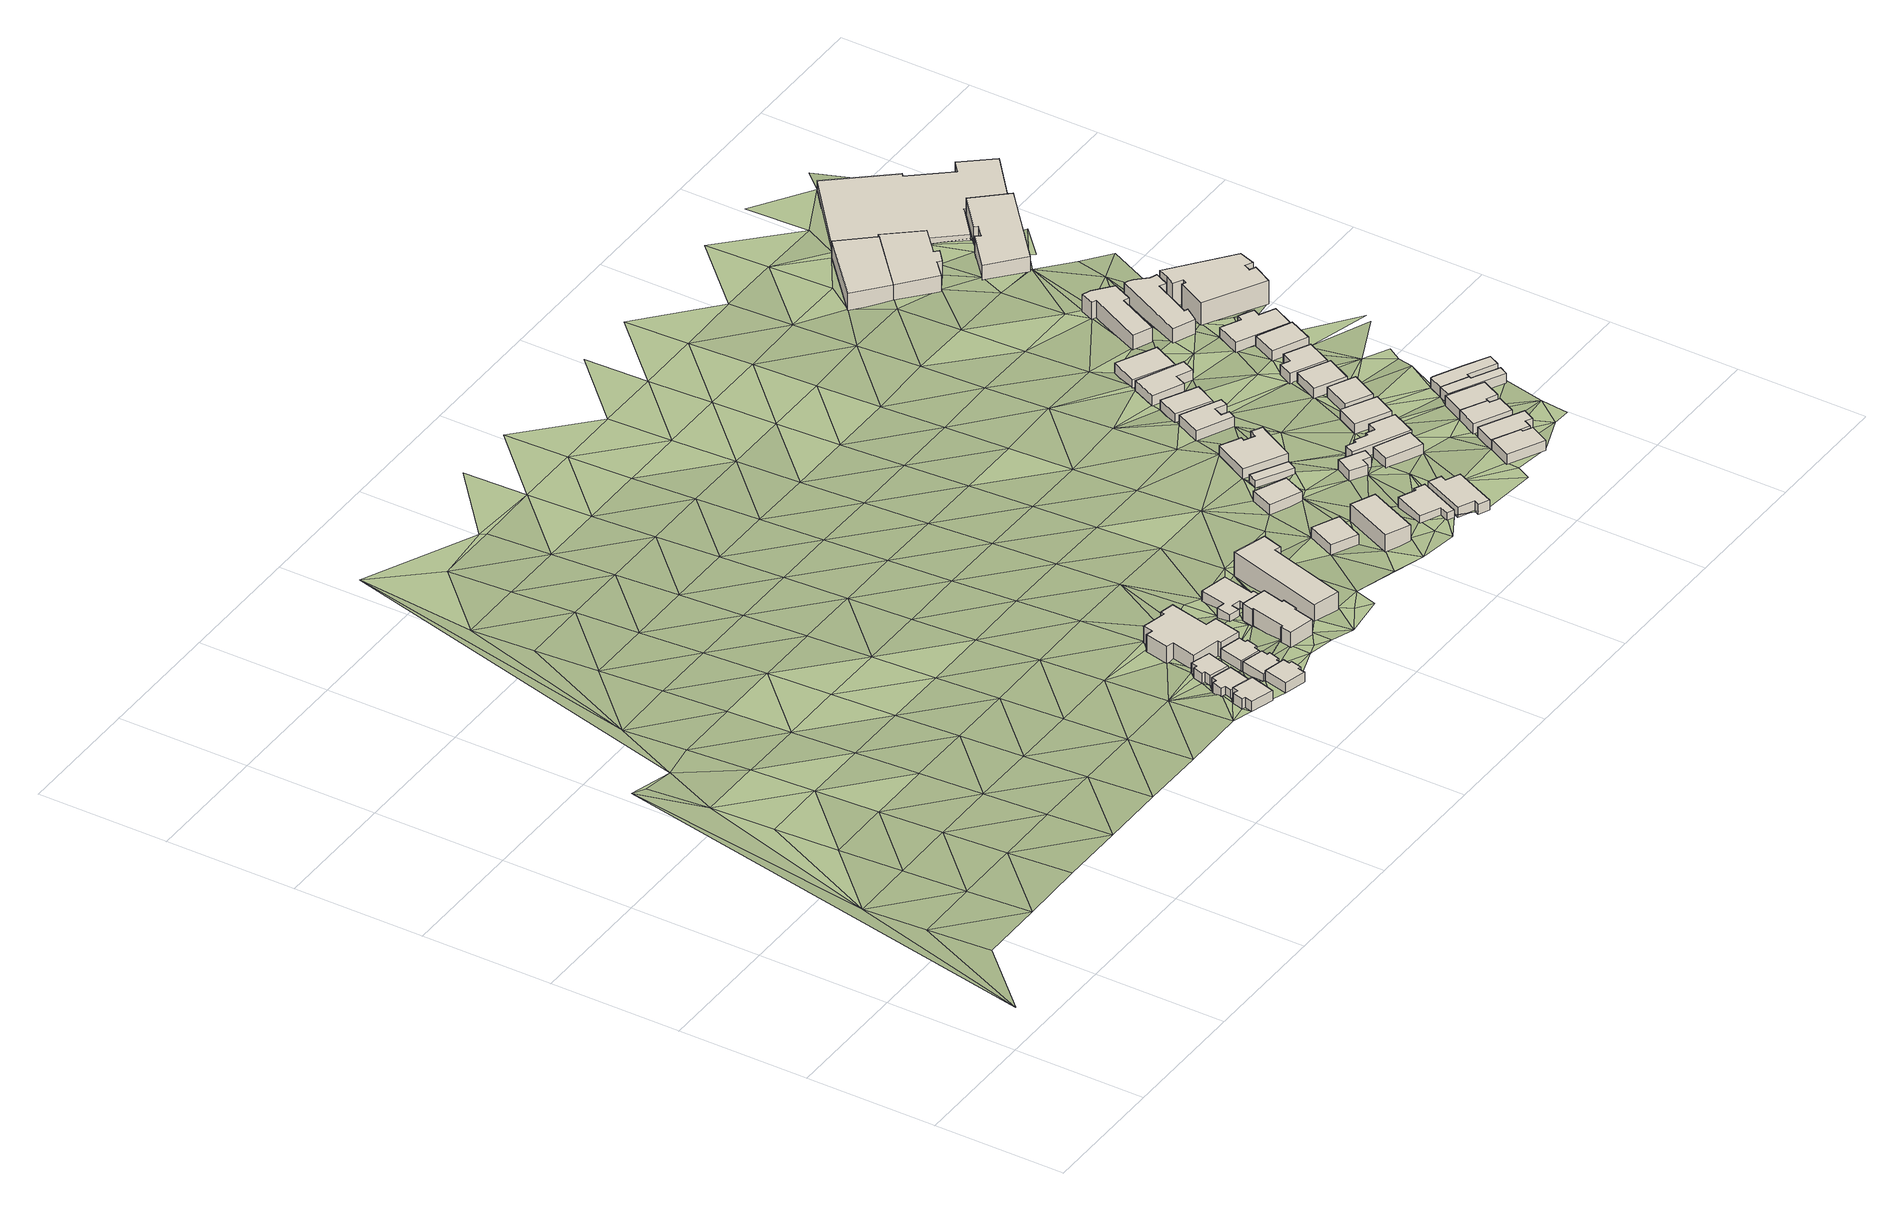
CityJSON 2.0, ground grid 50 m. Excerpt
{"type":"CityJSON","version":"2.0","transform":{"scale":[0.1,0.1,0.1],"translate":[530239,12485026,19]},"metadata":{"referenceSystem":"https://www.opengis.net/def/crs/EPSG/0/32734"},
"CityObjects":{
"building1":{"type":"Building","attributes":{"address":"5 Vine Road Woodstock Cape Town","building":"house","building:levels":1,"building_height":4.1,"plus_code":"4FRW3F83+JPR","ground_height":35.91,"roof_height":40.01},"geometry":[{"type":"Solid","lod":"1","boundaries":[[[[0,1,2,3]],[[1,4,5,2]],[[4,6,7,5]],[[6,8,9,7]],[[8,10,11,9]],[[10,12,13,11]],[[12,14,15,13]],[[14,0,3,15]],[[3,2,5,7,9,11,13,15]],[[14,12,10,8,6,4,1,0]]]]}]},
"building2":{"type":"Building","attributes":{"address":"3 Vine Road Woodstock Cape Town","building":"house","building:levels":1,"building_height":4.1,"plus_code":"4FRW3F83+MPF","ground_height":34.32,"roof_height":38.42},"geometry":[{"type":"Solid","lod":"1","boundaries":[[[[16,17,18,19]],[[17,20,21,18]],[[20,22,23,21]],[[22,24,25,23]],[[24,26,27,25]],[[26,28,29,27]],[[28,30,31,29]],[[30,16,19,31]],[[19,18,21,23,25,27,29,31]],[[30,28,26,24,22,20,17,16]]]]}]},
"building3":{"type":"Building","attributes":{"address":"1 Vine Road Woodstock Cape Town","building":"house","building:levels":1,"building_height":4.1,"plus_code":"4FRW3F83+PP8","ground_height":34.64,"roof_height":38.74},"geometry":[{"type":"Solid","lod":"1","boundaries":[[[[32,33,34,35]],[[33,36,37,34]],[[36,38,39,37]],[[38,40,41,39]],[[40,42,43,41]],[[42,44,45,43]],[[44,46,47,45]],[[46,32,35,47]],[[35,34,37,39,41,43,45,47]],[[46,44,42,40,38,36,33,32]]]]}]},
"building4":{"type":"Building","attributes":{"address":"6 The Avenue Woodstock Cape Town","building":"house","building:levels":1,"building_height":4.1,"plus_code":"4FRW3F83+JQ7","ground_height":36.35,"roof_height":40.45},"geometry":[{"type":"Solid","lod":"1","boundaries":[[[[48,49,50,51]],[[49,52,53,50]],[[52,54,55,53]],[[54,56,57,55]],[[56,58,59,57]],[[58,60,61,59]],[[60,62,63,61]],[[62,48,51,63]],[[51,50,53,55,57,59,61,63]],[[62,60,58,56,54,52,49,48]]]]}]},
"building5":{"type":"Building","attributes":{"address":"4 The Avenue Woodstock Cape Town","building":"house","building:levels":1,"building_height":4.1,"plus_code":"4FRW3F83+MQ4","ground_height":34.64,"roof_height":38.74},"geometry":[{"type":"Solid","lod":"1","boundaries":[[[[64,65,66,67]],[[65,68,69,66]],[[68,70,71,69]],[[70,72,73,71]],[[72,74,75,73]],[[74,76,77,75]],[[76,78,79,77]],[[78,64,67,79]],[[67,66,69,71,73,75,77,79]],[[78,76,74,72,70,68,65,64]]]]}]},
"building6":{"type":"Building","attributes":{"address":"2 The Avenue Woodstock Cape Town","building":"house","building:levels":1,"building_height":4.1,"plus_code":"4FRW3F83+MQQ","ground_height":34.34,"roof_height":38.44},"geometry":[{"type":"Solid","lod":"1","boundaries":[[[[80,81,82,83]],[[81,84,85,82]],[[84,86,87,85]],[[86,88,89,87]],[[88,90,91,89]],[[90,92,93,91]],[[92,94,95,93]],[[94,80,83,95]],[[83,82,85,87,89,91,93,95]],[[94,92,90,88,86,84,81,80]]]]}]},
"building7":{"type":"Building","attributes":{"address":"18 Listowell Road Woodstock Cape Town","building":"house","building:levels":2,"building_height":6.9,"plus_code":"4FRW3F83+QQ4","ground_height":32.85,"roof_height":39.75},"geometry":[{"type":"Solid","lod":"1","boundaries":[[[[96,97,98,99]],[[97,100,101,98]],[[100,102,103,101]],[[102,104,105,103]],[[104,106,107,105]],[[106,108,109,107]],[[108,110,111,109]],[[110,112,113,111]],[[112,114,115,113]],[[114,116,117,115]],[[116,118,119,117]],[[118,120,121,119]],[[120,122,123,121]],[[122,96,99,123]],[[99,98,101,103,105,107,109,111,113,115,117,119,121,123]],[[122,120,118,116,114,112,110,108,106,104,102,100,97,96]]]]}]},
"building8":{"type":"Building","attributes":{"address":"Len Court","building":"apartments","building:levels":2,"building:flats":"4","building_height":6.9,"plus_code":"4FRW3F83+MVP","ground_height":34.34,"roof_height":41.24},"geometry":[{"type":"Solid","lod":"1","boundaries":[[[[124,125,126,127]],[[125,128,129,126]],[[128,130,131,129]],[[130,132,133,131]],[[132,134,135,133]],[[134,136,137,135]],[[136,138,139,137]],[[138,140,141,139]],[[140,142,143,141]],[[142,144,145,143]],[[144,146,147,145]],[[146,124,127,147]],[[127,126,129,131,133,135,137,139,141,143,145,147]],[[146,144,142,140,138,136,134,132,130,128,125,124]]]]}]},
"building9":{"type":"Building","attributes":{"building":"house","building:levels":1,"building_height":4.1,"plus_code":"4FRW3F83+QWF","ground_height":32.1,"roof_height":36.2},"geometry":[{"type":"Solid","lod":"1","boundaries":[[[[148,149,150,151]],[[149,152,153,150]],[[152,154,155,153]],[[154,156,157,155]],[[156,158,159,157]],[[158,160,161,159]],[[160,162,163,161]],[[162,164,165,163]],[[164,166,167,165]],[[166,168,169,167]],[[168,170,171,169]],[[170,148,151,171]],[[151,150,153,155,157,159,161,163,165,167,169,171]],[[170,168,166,164,162,160,158,156,154,152,149,148]]]]}]},
"building10":{"type":"Building","attributes":{"address":"Elmwood","building":"apartments","building:levels":3,"building:flats":"12","building_height":9.7,"plus_code":"4FRW3F83+PX3","ground_height":32.1,"roof_height":41.8},"geometry":[{"type":"Solid","lod":"1","boundaries":[[[[172,173,174,175]],[[173,176,177,174]],[[176,178,179,177]],[[178,180,181,179]],[[180,182,183,181]],[[182,172,175,183]],[[175,174,177,179,181,183]],[[182,180,178,176,173,172]]]]}]},
"building11":{"type":"Building","attributes":{"address":"10 Listowell Road Salt River Cape Town","building":"house","building:levels":1,"building_height":4.1,"plus_code":"4FRW3F84+P46","ground_height":33.29,"roof_height":37.39},"geometry":[{"type":"Solid","lod":"1","boundaries":[[[[184,185,186,187]],[[185,188,189,186]],[[188,190,191,189]],[[190,184,187,191]],[[187,186,189,191]],[[190,188,185,184]]]]}]},
"building12":{"type":"Building","attributes":{"address":"6 Listowell Road Salt River Cape Town","building":"house","building:levels":2,"building_height":6.9,"plus_code":"4FRW3F84+M5C","ground_height":34.59,"roof_height":41.49},"geometry":[{"type":"Solid","lod":"1","boundaries":[[[[192,193,194,195]],[[193,196,197,194]],[[196,198,199,197]],[[198,192,195,199]],[[195,194,197,199]],[[198,196,193,192]]]]}]},
"building13":{"type":"Building","attributes":{"address":"11 Booth Road Salt River Cape Town","building":"house","building:levels":1,"building_height":4.1,"plus_code":"4FRW3F84+R5C","ground_height":31.83,"roof_height":35.93},"geometry":[{"type":"Solid","lod":"1","boundaries":[[[[200,201,202,203]],[[201,204,205,202]],[[204,206,207,205]],[[206,200,203,207]],[[203,202,205,207]],[[206,204,201,200]]]]}]},
"building14":{"type":"Building","attributes":{"address":"4 Listowell Road Salt River Cape Town","building":"house","building:levels":1,"building_height":4.1,"plus_code":"4FRW3F84+M64","ground_height":34.07,"roof_height":38.17},"geometry":[{"type":"Solid","lod":"1","boundaries":[[[[208,209,210,211]],[[209,212,213,210]],[[212,214,215,213]],[[214,216,217,215]],[[216,218,219,217]],[[218,220,221,219]],[[220,222,223,221]],[[222,208,211,223]],[[211,210,213,215,217,219,221,223]],[[222,220,218,216,214,212,209,208]]]]}]},
"building15":{"type":"Building","attributes":{"building":"cabin","building:levels":1,"building_height":2.8,"plus_code":"4FRW3F84+V62","ground_height":31.88,"roof_height":34.68},"geometry":[{"type":"Solid","lod":"1","boundaries":[[[[224,225,226,227]],[[225,228,229,226]],[[228,230,231,229]],[[230,224,227,231]],[[227,226,229,231]],[[230,228,225,224]]]]}]},
"building16":{"type":"Building","attributes":{"address":"2 Listowell Road Salt River Cape Town","building":"house","building:levels":1,"building_height":4.1,"plus_code":"4FRW3F84+J7P","ground_height":34.07,"roof_height":38.17},"geometry":[{"type":"Solid","lod":"1","boundaries":[[[[232,233,234,235]],[[233,236,237,234]],[[236,238,239,237]],[[238,240,241,239]],[[240,242,243,241]],[[242,244,245,243]],[[244,246,247,245]],[[246,232,235,247]],[[235,234,237,239,241,243,245,247]],[[246,244,242,240,238,236,233,232]]]]}]},
"building17":{"type":"Building","attributes":{"address":"9 Booth Road Salt River Cape Town","building":"house","building:levels":1,"building_height":4.1,"plus_code":"4FRW3F84+V6W","ground_height":31.63,"roof_height":35.73},"geometry":[{"type":"Solid","lod":"1","boundaries":[[[[248,249,250,251]],[[249,252,253,250]],[[252,254,255,253]],[[254,256,257,255]],[[256,258,259,257]],[[258,260,261,259]],[[260,262,263,261]],[[262,248,251,263]],[[251,250,253,255,257,259,261,263]],[[262,260,258,256,254,252,249,248]]]]}]},
"building18":{"type":"Building","attributes":{"address":"13 Listowell Road Salt River Cape Town","building":"house","building:levels":1,"building_height":4.1,"plus_code":"4FRW3F84+Q7G","ground_height":32.81,"roof_height":36.91},"geometry":[{"type":"Solid","lod":"1","boundaries":[[[[264,265,266,267]],[[265,268,269,266]],[[268,270,271,269]],[[270,272,273,271]],[[272,274,275,273]],[[274,264,267,275]],[[267,266,269,271,273,275]],[[274,272,270,268,265,264]]]]}]},
"building19":{"type":"Building","attributes":{"address":"14 Hares Avenue Salt River Cape Town","building":"house","building:levels":1,"building_height":4.1,"plus_code":"4FRW3F84+P8X","ground_height":32.81,"roof_height":36.91},"geometry":[{"type":"Solid","lod":"1","boundaries":[[[[276,277,278,279]],[[277,280,281,278]],[[280,282,283,281]],[[282,276,279,283]],[[279,278,281,283]],[[282,280,277,276]]]]}]},
"building20":{"type":"Building","attributes":{"address":"7 Booth Road Salt River Cape Town","building":"house","building:levels":1,"building_height":4.1,"plus_code":"4FRW3F84+X7G","ground_height":30.36,"roof_height":34.46},"geometry":[{"type":"Solid","lod":"1","boundaries":[[[[284,285,286,287]],[[285,288,289,286]],[[288,290,291,289]],[[290,292,293,291]],[[292,294,295,293]],[[294,296,297,295]],[[296,298,299,297]],[[298,284,287,299]],[[287,286,289,291,293,295,297,299]],[[298,296,294,292,290,288,285,284]]]]}]},
"building21":{"type":"Building","attributes":{"address":"12 Hares Avenue Salt River Cape Town","building":"house","building:levels":1,"building_height":4.1,"plus_code":"4FRW3F84+Q97","ground_height":32.4,"roof_height":36.5},"geometry":[{"type":"Solid","lod":"1","boundaries":[[[[300,301,302,303]],[[301,304,305,302]],[[304,306,307,305]],[[306,308,309,307]],[[308,310,311,309]],[[310,312,313,311]],[[312,314,315,313]],[[314,316,317,315]],[[316,318,319,317]],[[318,300,303,319]],[[303,302,305,307,309,311,313,315,317,319]],[[318,316,314,312,310,308,306,304,301,300]]]]}]},
"building22":{"type":"Building","attributes":{"address":"5 Booth Road Salt River Cape Town","building":"house","building:levels":1,"building_height":4.1,"plus_code":"4FRW3F94+279","ground_height":28.99,"roof_height":33.09},"geometry":[{"type":"Solid","lod":"1","boundaries":[[[[320,321,322,323]],[[321,324,325,322]],[[324,326,327,325]],[[326,320,323,327]],[[323,322,325,327]],[[326,324,321,320]]]]}]},
"building23":{"type":"Building","attributes":{"address":"19 Hares Avenue Salt River Cape Town","building":"house","building:levels":1,"building_height":4.1,"plus_code":"4FRW3F84+JCG","ground_height":33.94,"roof_height":38.04},"geometry":[{"type":"Solid","lod":"1","boundaries":[[[[328,329,330,331]],[[329,332,333,330]],[[332,334,335,333]],[[334,336,337,335]],[[336,338,339,337]],[[338,328,331,339]],[[331,330,333,335,337,339]],[[338,336,334,332,329,328]]]]}]},
"building24":{"type":"Building","attributes":{"address":"10 Salt River Cape Town","building":"house","building:levels":1,"building_height":4.1,"plus_code":"4FRW3F84+R99","ground_height":32.4,"roof_height":36.5},"geometry":[{"type":"Solid","lod":"1","boundaries":[[[[340,341,342,343]],[[341,344,345,342]],[[344,346,347,345]],[[346,340,343,347]],[[343,342,345,347]],[[346,344,341,340]]]]}]},
"building25":{"type":"Building","attributes":{"address":"17 Hares Avenue Salt River Cape Town","building":"house","building:levels":1,"building_height":4.1,"plus_code":"4FRW3F84+MC9","ground_height":33.42,"roof_height":37.52},"geometry":[{"type":"Solid","lod":"1","boundaries":[[[[348,349,350,351]],[[349,352,353,350]],[[352,354,355,353]],[[354,356,357,355]],[[356,358,359,357]],[[358,360,361,359]],[[360,362,363,361]],[[362,348,351,363]],[[351,350,353,355,357,359,361,363]],[[362,360,358,356,354,352,349,348]]]]}]},
"building26":{"type":"Building","attributes":{"address":"3 Booth Road Salt River Cape Town","building":"house","building:levels":1,"building_height":4.1,"plus_code":"4FRW3F94+38F","ground_height":28.77,"roof_height":32.87},"geometry":[{"type":"Solid","lod":"1","boundaries":[[[[364,365,366,367]],[[365,368,369,366]],[[368,370,371,369]],[[370,372,373,371]],[[372,374,375,373]],[[374,364,367,375]],[[367,366,369,371,373,375]],[[374,372,370,368,365,364]]]]}]},
"building27":{"type":"Building","attributes":{"address":"15 Hares Avenue Salt River Cape Town","building":"house","building:levels":1,"building_height":4.1,"plus_code":"4FRW3F84+MFV","ground_height":32.94,"roof_height":37.04},"geometry":[{"type":"Solid","lod":"1","boundaries":[[[[376,377,378,379]],[[377,380,381,378]],[[380,382,383,381]],[[382,384,385,383]],[[384,386,387,385]],[[386,376,379,387]],[[379,378,381,383,385,387]],[[386,384,382,380,377,376]]]]}]},
"building28":{"type":"Building","attributes":{"address":"8A Hares Avenue Salt River Cape Town","building":"house","building:levels":1,"building_height":4.1,"plus_code":"4FRW3F84+VC4","ground_height":31.24,"roof_height":35.34},"geometry":[{"type":"Solid","lod":"1","boundaries":[[[[388,389,390,391]],[[389,392,393,390]],[[392,394,395,393]],[[394,388,391,395]],[[391,390,393,395]],[[394,392,389,388]]]]}]},
"building29":{"type":"Building","attributes":{"address":"1 Booth Road Salt River Cape Town","building":"house","building:levels":1,"building_height":4.1,"plus_code":"4FRW3F94+492","ground_height":27.28,"roof_height":31.38},"geometry":[{"type":"Solid","lod":"1","boundaries":[[[[396,397,398,399]],[[397,400,401,398]],[[400,402,403,401]],[[402,396,399,403]],[[399,398,401,403]],[[402,400,397,396]]]]}]},
"building30":{"type":"Building","attributes":{"address":"13 Hares Avenue Salt River Cape Town","building":"house","building:levels":1,"building_height":4.1,"plus_code":"4FRW3F84+PF9","ground_height":32.94,"roof_height":37.04},"geometry":[{"type":"Solid","lod":"1","boundaries":[[[[376,386,387,379]],[[386,404,405,387]],[[404,406,407,405]],[[406,408,409,407]],[[408,410,411,409]],[[410,376,379,411]],[[379,387,405,407,409,411]],[[410,408,406,404,386,376]]]]}]},
"building31":{"type":"Building","attributes":{"address":"8 Hares Avenue Salt River Cape Town","building":"house","building:levels":1,"building_height":4.1,"plus_code":"4FRW3F84+WC5","ground_height":30.73,"roof_height":34.83},"geometry":[{"type":"Solid","lod":"1","boundaries":[[[[412,413,414,415]],[[413,416,417,414]],[[416,418,419,417]],[[418,412,415,419]],[[415,414,417,419]],[[418,416,413,412]]]]}]},
"building32":{"type":"Building","attributes":{"address":"6 Hares Avenue Salt River Cape Town","building":"house","building:levels":1,"building_height":4.1,"plus_code":"4FRW3F84+WFV","ground_height":29.6,"roof_height":33.7},"geometry":[{"type":"Solid","lod":"1","boundaries":[[[[420,421,422,423]],[[421,424,425,422]],[[424,426,427,425]],[[426,428,429,427]],[[428,430,431,429]],[[430,420,423,431]],[[423,422,425,427,429,431]],[[430,428,426,424,421,420]]]]}]},
"building33":{"type":"Building","attributes":{"address":"11 Hares Avenue Salt River Cape Town","building":"house","building:levels":1,"building_height":4.1,"plus_code":"4FRW3F84+PGQ","ground_height":31.83,"roof_height":35.93},"geometry":[{"type":"Solid","lod":"1","boundaries":[[[[432,433,434,435]],[[433,436,437,434]],[[436,438,439,437]],[[438,440,441,439]],[[440,442,443,441]],[[442,432,435,443]],[[435,434,437,439,441,443]],[[442,440,438,436,433,432]]]]}]},
"building34":{"type":"Building","attributes":{"address":"9 Hares Avenue Salt River Cape Town","building":"house","building:levels":1,"building_height":4.1,"plus_code":"4FRW3F84+QG5","ground_height":31.83,"roof_height":35.93},"geometry":[{"type":"Solid","lod":"1","boundaries":[[[[433,432,435,434]],[[432,444,445,435]],[[444,446,447,445]],[[446,448,449,447]],[[448,450,451,449]],[[450,452,453,451]],[[452,454,455,453]],[[454,433,434,455]],[[434,435,445,447,449,451,453,455]],[[454,452,450,448,446,444,432,433]]]]}]},
"building35":{"type":"Building","attributes":{"address":"4 Hares Avenue Salt River Cape Town","building":"house","building:levels":1,"building_height":4.1,"plus_code":"4FRW3F84+XFQ","ground_height":29.6,"roof_height":33.7},"geometry":[{"type":"Solid","lod":"1","boundaries":[[[[456,457,458,459]],[[457,460,461,458]],[[460,462,463,461]],[[462,456,459,463]],[[459,458,461,463]],[[462,460,457,456]]]]}]},
"building36":{"type":"Building","attributes":{"address":"Zhauns House 318 Victoria Road Salt River Cape Town","building":"yes","building:levels":2,"building_height":6.9,"plus_code":"4FRW3F94+5C8","ground_height":25.45,"roof_height":32.35},"geometry":[{"type":"Solid","lod":"1","boundaries":[[[[464,465,466,467]],[[465,468,469,466]],[[468,470,471,469]],[[470,472,473,471]],[[472,474,475,473]],[[474,476,477,475]],[[476,478,479,477]],[[478,480,481,479]],[[480,464,467,481]],[[467,466,469,471,473,475,477,479,481]],[[480,478,476,474,472,470,468,465,464]]]]}]},
"building37":{"type":"Building","attributes":{"address":"2 Hares Avenue Salt River Cape Town","building":"house","building:levels":1,"building_height":4.1,"plus_code":"4FRW3F94+2GC","ground_height":28.28,"roof_height":32.38},"geometry":[{"type":"Solid","lod":"1","boundaries":[[[[482,483,484,485]],[[483,486,487,484]],[[486,488,489,487]],[[488,490,491,489]],[[490,492,493,491]],[[492,494,495,493]],[[494,496,497,495]],[[496,482,485,497]],[[485,484,487,489,491,493,495,497]],[[496,494,492,490,488,486,483,482]]]]}]},
"building38":{"type":"Building","attributes":{"address":"245 Victoria Road Salt River Cape Town","building":"industrial","building:levels":2,"building_height":6.9,"plus_code":"4FRW3F94+F9V","ground_height":22.29,"roof_height":29.19},"geometry":[{"type":"Solid","lod":"1","boundaries":[[[[498,499,500,501]],[[499,502,503,500]],[[502,504,505,503]],[[504,498,501,505]],[[501,500,503,505]],[[504,502,499,498]]]]}]},
"building39":{"type":"Building","attributes":{"address":"320 Victoria Road Salt River Cape Town","building":"yes","building:levels":2,"building_height":6.9,"plus_code":"4FRW3F94+4FM","ground_height":26.88,"roof_height":33.78},"geometry":[{"type":"Solid","lod":"1","boundaries":[[[[506,507,508,509]],[[507,510,511,508]],[[510,512,513,511]],[[512,514,515,513]],[[514,516,517,515]],[[516,518,519,517]],[[518,520,521,519]],[[520,522,523,521]],[[522,524,525,523]],[[524,526,527,525]],[[526,528,529,527]],[[528,506,509,529]],[[509,508,511,513,515,517,519,521,523,525,527,529]],[[528,526,524,522,520,518,516,514,512,510,507,506]]]]}]},
"building40":{"type":"Building","attributes":{"address":"Salt River Cape Town","building":"industrial","building:levels":2,"building_height":6.9,"plus_code":"4FRW3F94+FC3","ground_height":22.29,"roof_height":29.19},"geometry":[{"type":"Solid","lod":"1","boundaries":[[[[498,530,531,501]],[[530,532,533,531]],[[532,534,535,533]],[[534,536,537,535]],[[536,538,539,537]],[[538,540,541,539]],[[540,542,543,541]],[[542,499,500,543]],[[499,498,501,500]],[[501,531,533,535,537,539,541,543,500]],[[499,542,540,538,536,534,532,530,498]]]]}]},
"building41":{"type":"Building","attributes":{"address":"326 Victoria Road Salt River Cape Town","building":"apartments","building:levels":3,"building_height":9.7,"plus_code":"4FRW3F94+4H6","ground_height":26.88,"roof_height":36.58},"geometry":[{"type":"Solid","lod":"1","boundaries":[[[[507,506,544,545]],[[506,546,547,544]],[[546,548,549,547]],[[548,550,551,549]],[[550,552,553,551]],[[552,554,555,553]],[[554,556,557,555]],[[556,558,559,557]],[[558,560,561,559]],[[560,562,563,561]],[[562,564,565,563]],[[564,566,567,565]],[[566,507,545,567]],[[545,544,547,549,551,553,555,557,559,561,563,565,567]],[[566,564,562,560,558,556,554,552,550,548,546,506,507]]]]}]},
"building42":{"type":"Building","attributes":{"address":"255 Victoria Road Salt River Cape Town","building":"retail","building:levels":2,"building_height":6.9,"plus_code":"4FRW3F94+9GW","ground_height":22.72,"roof_height":29.62},"geometry":[{"type":"Solid","lod":"1","boundaries":[[[[568,569,570,571]],[[569,572,573,570]],[[572,574,575,573]],[[574,576,577,575]],[[576,578,579,577]],[[578,580,581,579]],[[580,582,583,581]],[[582,584,585,583]],[[584,568,571,585]],[[571,570,573,575,577,579,581,583,585]],[[584,582,580,578,576,574,572,569,568]]]]}]},
"building43":{"type":"Building","attributes":{"address":"Salt River Cape Town","building":"industrial","building:levels":1,"building_height":4.1,"plus_code":"4FRW3F94+GGV","ground_height":20.5,"roof_height":24.6},"geometry":[{"type":"Solid","lod":"1","boundaries":[[[[586,587,588,589]],[[587,590,591,588]],[[590,592,593,591]],[[592,594,595,593]],[[594,596,597,595]],[[596,598,599,597]],[[598,600,601,599]],[[600,602,603,601]],[[602,604,605,603]],[[604,606,607,605]],[[606,608,609,607]],[[608,586,589,609]],[[589,588,591,593,595,597,599,601,603,605,607,609]],[[608,606,604,602,600,598,596,594,592,590,587,586]]]]}]},
"terrain1":{"type":"TINRelief","geometry":[{"type":"CompositeSurface","lod":"1","boundaries":[[[610,611,612]],[[613,611,610]],[[614,610,612]],[[615,611,613]],[[616,613,610]],[[616,610,614]],[[616,617,613]],[[618,613,617]],[[619,616,614]],[[613,618,620]],[[619,614,621]],[[613,620,622]],[[623,617,616]],[[615,613,622]],[[616,619,623]],[[624,618,617]],[[624,617,623]],[[621,625,619]],[[620,618,626]],[[626,622,620]],[[622,627,615]],[[626,618,624]],[[619,628,623]],[[627,622,629]],[[628,619,625]],[[615,627,629]],[[623,630,624]],[[622,626,631]],[[631,629,622]],[[623,628,630]],[[624,632,626]],[[632,624,630]],[[629,631,633]],[[628,625,634]],[[626,635,631]],[[636,629,633]],[[634,630,628]],[[637,634,625]],[[626,632,635]],[[631,638,633]],[[638,631,635]],[[632,630,639]],[[630,634,640]],[[636,633,641]],[[635,632,639]],[[641,633,638]],[[639,630,640]],[[637,642,634]],[[638,635,643]],[[644,636,641]],[[636,645,629]],[[640,634,642]],[[646,642,637]],[[639,643,635]],[[644,647,636]],[[641,638,648]],[[649,636,647]],[[643,650,638]],[[639,640,651]],[[642,652,640]],[[648,644,641]],[[636,649,653]],[[638,650,648]],[[643,639,651]],[[651,640,652]],[[654,647,644]],[[642,646,655]],[[650,643,656]],[[636,653,645]],[[644,648,654]],[[655,646,657]],[[656,643,651]],[[658,652,642]],[[647,659,649]],[[650,660,648]],[[647,654,661]],[[660,650,656]],[[642,655,658]],[[653,649,659]],[[651,652,662]],[[659,647,661]],[[6,657,10]],[[648,663,654]],[[657,6,4]],[[657,664,655]],[[10,8,6]],[[4,664,657]],[[656,651,662]],[[663,648,660]],[[662,652,658]],[[0,4,1]],[[665,4,0]],[[664,4,665]],[[664,22,655]],[[654,666,661]],[[659,667,653]],[[668,664,665]],[[655,22,40]],[[660,656,669]],[[0,670,665]],[[654,663,666]],[[655,40,38]],[[658,655,671]],[[645,653,672]],[[22,673,674]],[[44,22,674]],[[675,670,0]],[[655,38,33]],[[22,44,40]],[[672,653,667]],[[662,669,656]],[[52,49,676]],[[40,44,42]],[[49,675,676]],[[671,655,33]],[[46,44,674]],[[670,675,677]],[[661,678,659]],[[677,675,49]],[[33,38,36]],[[661,666,679]],[[674,680,46]],[[670,677,64]],[[663,660,681]],[[658,682,662]],[[64,680,670]],[[669,683,660]],[[684,658,671]],[[49,48,677]],[[33,685,671]],[[686,46,680]],[[667,659,678]],[[33,32,685]],[[678,661,679]],[[686,680,64]],[[684,682,658]],[[677,48,687]],[[671,685,688]],[[666,663,681]],[[32,689,685]],[[690,46,686]],[[660,683,681]],[[32,46,690]],[[62,60,48]],[[687,48,60]],[[685,689,691]],[[692,669,662]],[[693,686,64]],[[689,32,690]],[[60,694,687]],[[687,694,695]],[[691,689,690]],[[696,672,667]],[[64,697,693]],[[60,58,698]],[[699,645,672]],[[692,662,682]],[[691,690,700]],[[60,698,694]],[[682,684,701]],[[702,697,703]],[[704,679,666]],[[678,696,667]],[[702,705,697]],[[94,700,690]],[[705,693,697]],[[705,706,693]],[[694,707,702]],[[708,683,669]],[[704,666,681]],[[709,700,94]],[[707,694,698]],[[710,705,702]],[[711,90,94]],[[692,708,669]],[[709,94,90]],[[705,710,90]],[[707,710,702]],[[682,712,692]],[[713,712,682]],[[696,714,672]],[[707,698,715]],[[678,679,716]],[[681,683,717]],[[709,90,125]],[[699,672,714]],[[718,679,704]],[[698,719,715]],[[710,125,90]],[[122,720,721]],[[721,709,722]],[[707,715,723]],[[708,717,683]],[[710,724,125]],[[678,716,696]],[[722,709,125]],[[719,723,715]],[[716,679,718]],[[724,128,125]],[[725,721,722]],[[122,721,726]],[[727,704,681]],[[692,712,728]],[[721,725,726]],[[719,729,723]],[[125,124,722]],[[708,692,728]],[[725,722,124]],[[712,122,728]],[[717,727,681]],[[730,731,723]],[[725,124,732]],[[122,726,733]],[[723,734,730]],[[723,729,734]],[[732,124,735]],[[714,696,736]],[[718,704,737]],[[730,734,142]],[[696,716,738]],[[733,728,122]],[[735,124,146]],[[739,732,740]],[[736,699,714]],[[740,732,735]],[[726,741,742]],[[742,733,726]],[[743,717,708]],[[146,144,142]],[[727,737,704]],[[729,744,734]],[[734,745,142]],[[142,745,146]],[[696,738,736]],[[708,728,743]],[[146,745,735]],[[733,742,728]],[[744,729,746]],[[729,747,746]],[[718,748,716]],[[717,749,727]],[[737,750,718]],[[745,734,172]],[[148,751,752]],[[699,736,753]],[[743,749,717]],[[754,744,746]],[[745,172,752]],[[748,738,716]],[[748,718,750]],[[754,746,747]],[[148,755,742]],[[728,742,756]],[[148,752,172]],[[737,727,757]],[[756,743,728]],[[749,757,727]],[[758,744,754]],[[755,148,172]],[[755,756,742]],[[758,759,744]],[[760,736,738]],[[761,750,737]],[[738,748,762]],[[763,749,743]],[[757,761,737]],[[755,172,182]],[[738,762,760]],[[763,743,756]],[[754,188,758]],[[188,754,764]],[[748,750,765]],[[766,757,749]],[[767,764,754]],[[761,768,750]],[[182,769,755]],[[736,760,770]],[[766,749,763]],[[758,185,182]],[[762,748,765]],[[755,771,756]],[[765,750,768]],[[188,185,758]],[[764,772,188]],[[757,773,761]],[[764,767,772]],[[756,771,763]],[[757,766,773]],[[755,769,771]],[[182,185,769]],[[190,188,772]],[[762,774,760]],[[775,768,761]],[[767,776,772]],[[762,765,774]],[[777,766,763]],[[761,773,775]],[[190,772,193]],[[201,769,185]],[[767,778,776]],[[760,779,770]],[[777,763,771]],[[767,780,778]],[[781,190,193]],[[771,769,201]],[[779,760,774]],[[765,768,782]],[[773,766,783]],[[781,784,185]],[[768,775,785]],[[786,776,778]],[[201,185,784]],[[201,200,771]],[[783,766,777]],[[786,192,776]],[[787,778,780]],[[781,193,784]],[[778,787,786]],[[768,785,782]],[[193,192,788]],[[774,765,789]],[[780,790,787]],[[791,775,773]],[[784,193,788]],[[200,792,771]],[[793,786,787]],[[192,786,794]],[[773,783,791]],[[788,192,794]],[[795,777,771]],[[765,782,789]],[[225,200,796]],[[792,200,225]],[[797,798,790]],[[779,774,799]],[[785,775,800]],[[801,796,784]],[[802,784,788]],[[795,771,792]],[[790,798,208]],[[798,797,803]],[[804,783,777]],[[792,225,224]],[[800,775,791]],[[802,801,784]],[[212,209,794]],[[794,265,788]],[[796,805,225]],[[796,801,805]],[[774,789,799]],[[232,208,798]],[[209,265,794]],[[792,224,806]],[[265,802,788]],[[777,795,804]],[[782,785,807]],[[274,805,801]],[[274,801,802]],[[800,808,785]],[[809,209,208]],[[810,792,806]],[[791,783,811]],[[809,208,232]],[[779,799,812]],[[783,804,813]],[[809,265,209]],[[806,805,810]],[[232,246,809]],[[805,274,810]],[[246,814,815]],[[807,785,808]],[[815,816,817]],[[789,782,818]],[[811,800,791]],[[811,783,813]],[[795,819,804]],[[265,270,268]],[[265,809,820]],[[270,265,820]],[[274,821,810]],[[795,822,819]],[[272,823,274]],[[823,821,274]],[[246,815,824]],[[822,825,258]],[[824,809,246]],[[782,807,818]],[[826,810,821]],[[277,270,820]],[[804,819,827]],[[813,804,827]],[[822,258,256]],[[277,272,270]],[[820,809,824]],[[823,272,277]],[[799,789,828]],[[829,808,800]],[[817,830,815]],[[810,826,831]],[[819,822,285]],[[821,832,826]],[[810,831,254]],[[285,822,256]],[[830,833,815]],[[800,811,829]],[[832,834,826]],[[835,813,827]],[[277,836,823]],[[256,254,285]],[[789,818,828]],[[837,824,815]],[[837,815,833]],[[834,838,826]],[[320,813,835]],[[839,840,834]],[[254,831,285]],[[838,831,826]],[[838,834,840]],[[813,841,811]],[[808,842,807]],[[320,843,813]],[[844,836,277]],[[845,835,827]],[[808,829,846]],[[288,292,290]],[[285,831,294]],[[833,830,847]],[[840,848,306]],[[824,836,844]],[[294,288,285]],[[841,813,843]],[[840,306,838]],[[799,828,849]],[[288,294,292]],[[827,296,845]],[[824,837,850]],[[836,824,850]],[[344,831,838]],[[807,842,818]],[[842,808,846]],[[811,851,829]],[[306,340,838]],[[841,852,811]],[[320,853,843]],[[850,837,362]],[[294,831,854]],[[845,296,855]],[[854,831,344]],[[340,306,304]],[[811,852,851]],[[850,362,856]],[[857,836,850]],[[855,853,320]],[[858,828,818]],[[836,857,304]],[[859,334,860]],[[857,850,856]],[[296,294,861]],[[862,846,829]],[[863,860,864]],[[842,858,818]],[[864,860,334]],[[394,344,341]],[[344,394,854]],[[380,856,362]],[[847,865,334]],[[851,862,829]],[[340,304,410]],[[296,866,855]],[[864,334,867]],[[372,853,855]],[[852,841,868]],[[854,861,294]],[[869,864,867]],[[870,849,828]],[[871,853,372]],[[852,396,851]],[[304,857,410]],[[394,341,872]],[[854,394,392]],[[380,362,873]],[[867,334,865]],[[828,858,870]],[[340,433,341]],[[868,841,374]],[[861,866,296]],[[392,874,854]],[[866,372,855]],[[873,867,865]],[[842,846,875]],[[340,410,433]],[[862,876,846]],[[874,877,854]],[[877,874,392]],[[854,878,861]],[[341,454,872]],[[879,851,396]],[[880,858,842]],[[386,384,382]],[[392,389,877]],[[873,881,380]],[[881,873,865]],[[882,433,410]],[[404,386,406]],[[883,374,372]],[[875,846,876]],[[406,386,382]],[[454,341,433]],[[881,382,380]],[[374,883,868]],[[866,861,884]],[[408,882,410]],[[885,881,865]],[[396,886,879]],[[887,372,866]],[[382,881,406]],[[878,888,861]],[[868,883,886]],[[842,875,880]],[[862,851,889]],[[389,872,890]],[[866,884,891]],[[883,372,887]],[[454,890,872]],[[412,888,878]],[[892,884,893]],[[877,389,894]],[[851,879,889]],[[895,882,408]],[[892,891,884]],[[866,891,887]],[[406,881,895]],[[408,406,895]],[[896,858,880]],[[897,870,858]],[[862,898,876]],[[899,886,883]],[[886,900,879]],[[877,894,412]],[[452,890,454]],[[900,886,899]],[[888,412,894]],[[890,901,389]],[[902,903,904]],[[457,887,891]],[[901,894,389]],[[462,891,892]],[[880,875,905]],[[887,496,883]],[[883,906,899]],[[898,862,889]],[[897,858,896]],[[888,894,420]],[[875,876,907]],[[462,892,420]],[[883,496,906]],[[908,889,879]],[[899,909,900]],[[894,462,420]],[[876,898,910]],[[887,457,911]],[[907,905,875]],[[907,876,910]],[[901,912,894]],[[870,897,913]],[[496,914,906]],[[502,896,880]],[[915,900,909]],[[889,916,898]],[[917,906,914]],[[456,911,457]],[[492,914,496]],[[496,494,492]],[[909,899,518]],[[894,918,462]],[[919,917,552]],[[502,897,896]],[[914,552,917]],[[920,914,492]],[[921,456,462]],[[492,490,920]],[[546,919,552]],[[546,528,919]],[[907,910,922]],[[898,916,923]],[[909,518,478]],[[898,923,910]],[[488,486,490]],[[907,924,925]],[[922,924,907]],[[923,916,926]],[[920,927,914]],[[516,478,518]],[[897,502,928]],[[548,546,552]],[[506,528,546]],[[548,552,550]],[[929,926,478]],[[490,927,920]],[[922,910,930]],[[913,897,931]],[[924,922,932]],[[516,929,478]],[[510,514,512]],[[929,516,514]],[[931,897,928]],[[923,930,910]],[[923,926,929]],[[933,928,502]],[[514,510,929]],[[499,933,502]],[[933,542,928]],[[922,934,932]],[[542,933,499]],[[935,932,936]],[[928,542,937]],[[932,934,936]],[[938,930,923]],[[923,929,939]],[[940,929,510]],[[937,542,936]],[[936,934,941]],[[942,934,943]],[[939,929,940]],[[942,941,934]],[[944,930,938]],[[945,931,928]],[[937,936,941]],[[938,946,947]],[[931,945,948]],[[941,949,937]],[[944,938,947]],[[937,949,950]],[[608,951,945]]]}]}
},
"vertices":[
[1871,324,169],[1865,301,169],[1865,301,210],[1871,324,210],[1846,307,169],[1846,307,210],[1834,263,169],[1834,263,210],[1847,259,169],[1847,259,210],[1839,229,169],[1839,229,210],[1928,204,169],[1928,204,210],[1955,300,169],[1955,300,210],
[1983,402,153],[1901,424,153],[1901,424,194],[1983,402,194],[1895,403,153],[1895,403,194],[1879,407,153],[1879,407,194],[1867,365,153],[1867,365,194],[1883,361,153],[1883,361,194],[1875,333,153],[1875,333,194],[1957,310,153],[1957,310,194],
[2008,502,156],[1932,523,156],[1932,523,197],[2008,502,197],[1925,498,156],[1925,498,197],[1912,502,156],[1912,502,197],[1901,461,156],[1901,461,197],[1911,458,156],[1911,458,197],[1904,432,156],[1904,432,197],[1982,410,156],[1982,410,197],
[2088,261,174],[2003,280,174],[2003,280,215],[2088,261,215],[1980,185,174],[1980,185,215],[2065,165,174],[2065,165,215],[2072,194,174],[2072,194,215],[2084,191,174],[2084,191,215],[2094,233,174],[2094,233,215],[2082,236,174],[2082,236,215],
[2028,382,156],[2005,289,156],[2005,289,197],[2028,382,197],[2091,269,156],[2091,269,197],[2095,293,156],[2095,293,197],[2105,290,156],[2105,290,197],[2118,334,156],[2118,334,197],[2107,336,156],[2107,336,197],[2112,362,156],[2112,362,197],
[2054,485,153],[2031,391,153],[2031,391,194],[2054,485,194],[2113,371,153],[2113,371,194],[2119,394,153],[2119,394,194],[2131,392,153],[2131,392,194],[2141,435,153],[2141,435,194],[2131,438,153],[2131,438,194],[2138,465,153],[2138,465,194],
[2106,752,138],[2103,737,138],[2103,737,208],[2106,752,208],[2010,758,138],[2010,758,208],[2001,719,138],[2001,719,208],[1974,725,138],[1974,725,208],[1953,632,138],[1953,632,208],[1981,625,138],[1981,625,208],[1959,530,138],[1959,530,208],[2068,505,138],[2068,505,208],[2066,493,138],[2066,493,208],[2149,475,138],[2149,475,208],[2172,578,138],[2172,578,208],[2128,588,138],[2128,588,208],[2162,740,138],[2162,740,208],
[2275,537,153],[2263,494,153],[2263,494,222],[2275,537,222],[2268,493,153],[2268,493,222],[2238,359,153],[2238,359,222],[2229,360,153],[2229,360,222],[2221,316,153],[2221,316,222],[2320,294,153],[2320,294,222],[2340,375,153],[2340,375,222],[2347,374,153],[2347,374,222],[2362,432,153],[2362,432,222],[2353,433,153],[2353,433,222],[2374,516,153],[2374,516,222],
[2428,703,131],[2321,726,131],[2321,726,172],[2428,703,172],[2298,626,131],[2298,626,172],[2267,633,131],[2267,633,172],[2255,576,131],[2255,576,172],[2297,566,131],[2297,566,172],[2304,597,131],[2304,597,172],[2339,589,131],[2339,589,172],[2332,557,131],[2332,557,172],[2402,541,131],[2402,541,172],[2411,581,131],[2411,581,172],[2401,583,131],[2401,583,172],
[2496,709,131],[2386,329,131],[2386,329,228],[2496,709,228],[2490,299,131],[2490,299,228],[2578,602,131],[2578,602,228],[2602,594,131],[2602,594,228],[2625,672,131],[2625,672,228],
[2901,553,143],[2800,600,143],[2800,600,184],[2901,553,184],[2750,492,143],[2750,492,184],[2850,446,143],[2850,446,184],
[3023,489,156],[2931,530,156],[2931,530,225],[3023,489,225],[2846,339,156],[2846,339,225],[2938,298,156],[2938,298,225],
[2888,880,128],[2850,793,128],[2850,793,169],[2888,880,169],[2971,741,128],[2971,741,169],[3009,827,128],[3009,827,169],
[3196,404,151],[3155,422,151],[3155,422,192],[3196,404,192],[3151,411,151],[3151,411,192],[3087,440,151],[3087,440,192],[3035,323,151],[3035,323,192],[3111,289,151],[3111,289,192],[3096,257,151],[3096,257,192],[3124,244,151],[3124,244,192],
[2973,950,129],[2953,913,129],[2953,913,157],[2973,950,157],[3084,841,129],[3084,841,157],[3105,878,129],[3105,878,157],
[3214,403,151],[3141,242,151],[3141,242,192],[3214,403,192],[3203,214,151],[3203,214,192],[3193,193,151],[3193,193,192],[3234,175,151],[3234,175,192],[3306,335,151],[3306,335,192],[3252,359,151],[3252,359,192],[3262,381,151],[3262,381,192],
[3048,1113,126],[2976,976,126],[2976,976,167],[3048,1113,167],[3131,896,126],[3131,896,167],[3210,1046,126],[3210,1046,167],[3170,1067,126],[3170,1067,167],[3156,1040,126],[3156,1040,167],[3116,1060,126],[3116,1060,167],[3123,1074,126],[3123,1074,167],
[3139,664,138],[3202,630,138],[3202,630,179],[3139,664,179],[3217,659,138],[3217,659,179],[3246,644,138],[3246,644,179],[3266,681,138],[3266,681,179],[3174,729,138],[3174,729,179],
[3431,608,138],[3296,669,138],[3296,669,179],[3431,608,179],[3263,598,138],[3263,598,179],[3398,537,138],[3398,537,179],
[3089,1230,114],[3224,1165,114],[3224,1165,155],[3089,1230,155],[3239,1194,114],[3239,1194,155],[3210,1208,114],[3210,1208,155],[3227,1243,114],[3227,1243,155],[3268,1223,114],[3268,1223,155],[3283,1253,114],[3283,1253,155],[3135,1325,114],[3135,1325,155],
[3240,715,134],[3448,614,134],[3448,614,175],[3240,715,175],[3494,707,134],[3494,707,175],[3402,752,134],[3402,752,175],[3386,718,134],[3386,718,175],[3354,734,134],[3354,734,175],[3349,723,134],[3349,723,175],[3299,747,134],[3299,747,175],[3293,735,134],[3293,735,175],[3258,752,134],[3258,752,175],
[3190,1432,100],[3147,1350,100],[3147,1350,141],[3190,1432,141],[3278,1283,100],[3278,1283,141],[3320,1365,100],[3320,1365,141],
[3526,350,149],[3483,265,149],[3483,265,190],[3526,350,190],[3618,196,149],[3618,196,190],[3657,272,149],[3657,272,190],[3622,290,149],[3622,290,190],[3627,299,149],[3627,299,190],
[3504,726,134],[3548,810,134],[3548,810,175],[3504,726,175],[3422,876,134],[3422,876,175],[3378,791,134],[3378,791,175],
[3526,350,144],[3627,299,144],[3627,299,185],[3526,350,185],[3629,304,144],[3629,304,185],[3665,286,144],[3665,286,185],[3679,315,144],[3679,315,185],[3704,302,144],[3704,302,185],[3728,348,144],[3728,348,185],[3567,430,144],[3567,430,185],
[3240,1561,98],[3197,1468,98],[3197,1468,139],[3240,1561,139],[3312,1415,98],[3312,1415,139],[3332,1459,98],[3332,1459,139],[3392,1432,98],[3392,1432,139],[3415,1482,98],[3415,1482,139],
[3622,535,139],[3580,456,139],[3580,456,180],[3622,535,180],[3714,388,139],[3714,388,180],[3749,457,139],[3749,457,180],[3713,475,139],[3713,475,180],[3717,486,139],[3717,486,180],
[3567,838,122],[3618,939,122],[3618,939,163],[3567,838,163],[3519,988,122],[3519,988,163],[3468,888,122],[3468,888,163],
[3305,1683,83],[3255,1582,83],[3255,1582,124],[3305,1683,124],[3405,1509,83],[3405,1509,124],[3454,1611,83],[3454,1611,124],
[3722,495,139],[3722,495,180],[3762,475,139],[3762,475,180],[3800,549,139],[3800,549,180],[3665,618,139],[3665,618,180],
[3657,1060,117],[3542,1118,117],[3542,1118,158],[3657,1060,158],[3494,1024,117],[3494,1024,158],[3608,966,117],[3608,966,158],
[3712,1172,106],[3617,1220,106],[3617,1220,147],[3712,1172,147],[3596,1181,106],[3596,1181,147],[3561,1198,106],[3561,1198,147],[3534,1144,106],[3534,1144,147],[3665,1078,106],[3665,1078,147],
[3811,616,128],[3710,667,128],[3710,667,169],[3811,616,169],[3689,624,128],[3689,624,169],[3891,521,128],[3891,521,169],[3909,555,128],[3909,555,169],[3807,608,128],[3807,608,169],
[3817,628,128],[3817,628,169],[3923,575,128],[3923,575,169],[3944,617,128],[3944,617,169],[3853,665,128],[3853,665,169],[3747,718,128],[3747,718,169],[3737,720,128],[3737,720,169],
[3784,1290,106],[3653,1351,106],[3653,1351,147],[3784,1290,147],[3611,1259,106],[3611,1259,147],[3741,1199,106],[3741,1199,147],
[3562,1971,64],[3540,1919,64],[3540,1919,134],[3562,1971,134],[3557,1912,64],[3557,1912,134],[3455,1707,64],[3455,1707,134],[3528,1676,64],[3528,1676,134],[3605,1835,64],[3605,1835,134],[3627,1828,64],[3627,1828,134],[3662,1903,64],[3662,1903,134],[3595,1958,64],[3595,1958,134],
[3603,1398,93],[3793,1303,93],[3793,1303,134],[3603,1398,134],[3835,1386,93],[3835,1386,134],[3776,1415,93],[3776,1415,134],[3790,1442,93],[3790,1442,134],[3732,1471,93],[3732,1471,134],[3721,1450,93],[3721,1450,134],[3647,1487,93],[3647,1487,134],
[3311,2550,33],[3517,2735,33],[3517,2735,102],[3311,2550,102],[3413,2854,33],[3413,2854,102],[3190,2653,33],[3190,2653,102],
[3745,1756,79],[3764,1794,79],[3764,1794,148],[3745,1756,148],[3771,1810,79],[3771,1810,148],[3745,1819,79],[3745,1819,148],[3707,1860,79],[3707,1860,148],[3690,1872,79],[3690,1872,148],[3673,1877,79],[3673,1877,148],[3541,1604,79],[3541,1604,148],[3626,1569,79],[3626,1569,148],[3661,1620,79],[3661,1620,148],[3648,1626,79],[3648,1626,148],[3720,1768,79],[3720,1768,148],
[3440,2444,33],[3440,2444,102],[3498,2498,33],[3498,2498,102],[3511,2485,33],[3511,2485,102],[3556,2523,33],[3556,2523,102],[3542,2539,33],[3542,2539,102],[3630,2619,33],[3630,2619,102],[3526,2744,33],[3526,2744,102],
[3745,1756,176],[3764,1794,176],[3725,1719,79],[3725,1719,176],[3758,1700,79],[3758,1700,176],[3751,1685,79],[3751,1685,176],[3736,1692,79],[3736,1692,176],[3679,1582,79],[3679,1582,176],[3907,1459,79],[3907,1459,176],[3947,1534,79],[3947,1534,176],[3924,1545,79],[3924,1545,176],[3936,1570,79],[3936,1570,176],[3965,1556,79],[3965,1556,176],[3986,1618,79],[3986,1618,176],
[3855,2399,37],[3954,2485,37],[3954,2485,106],[3855,2399,106],[3848,2602,37],[3848,2602,106],[3723,2495,37],[3723,2495,106],[3733,2483,37],[3733,2483,106],[3696,2448,37],[3696,2448,106],[3682,2465,37],[3682,2465,106],[3556,2356,37],[3556,2356,106],[3683,2250,37],[3683,2250,106],
[3727,3107,15],[3440,2869,15],[3440,2869,56],[3727,3107,56],[3739,2518,15],[3739,2518,56],[3849,2612,15],[3849,2612,56],[3902,2556,15],[3902,2556,56],[3920,2572,15],[3920,2572,56],[3970,2513,15],[3970,2513,56],[4151,2664,15],[4151,2664,56],[4058,2776,15],[4058,2776,56],[4017,2741,15],[4017,2741,56],[3899,2882,15],[3899,2882,56],[3909,2890,15],[3909,2890,56],
[257,507,146],[6,2,180],[257,252,162],[257,757,133],[507,252,165],[460,1785,84],[507,507,149],[507,757,136],[507,1007,123],[758,507,152],[507,1257,113],[758,252,168],[507,1507,102],[758,757,139],[758,1007,126],[1009,252,169],[758,1257,115],[507,1757,84],[1009,507,153],[624,1737,84],[1009,757,140],[758,1507,104],[1009,1007,127],[758,1757,88],[1260,507,152],[1009,1257,114],[758,2007,71],[1260,252,168],[1009,1507,102],[1260,1007,125],[1260,757,139],[1009,1757,91],[1510,507,151],[1260,1257,112],[1009,2007,78],[1078,3233,13],[1510,252,167],[1009,2257,62],[1260,1757,91],[1009,2507,46],[1260,1507,101],[1510,1007,124],[1510,757,138],[1009,2757,33],[1260,2007,77],[1761,507,153],[1510,1257,111],[1761,252,169],[1761,757,140],[1260,2507,49],[1510,1507,100],[1260,2257,62],[1761,1007,127],[1510,1757,88],[1867,365,169],[1875,333,169],[1510,2007,76],[1260,2757,35],[1883,361,169],[1761,1257,112],[1957,310,174],[1953,632,144],[1260,3007,23],[1895,403,156],[1901,424,156],[1955,300,174],[1928,204,174],[2005,289,174],[1510,2507,47],[1510,2257,62],[1983,402,156],[1761,1757,87],[2010,758,144],[1761,1507,99],[1974,725,144],[1959,530,156],[2031,391,156],[2091,269,174],[1981,625,156],[2011,507,156],[2054,485,156],[2068,505,156],[2011,1007,131],[2113,371,174],[2105,290,174],[2095,293,174],[1510,2757,34],[2112,362,174],[2216,238,169],[1493,3028,22],[2066,493,156],[2001,719,144],[2118,334,174],[2107,336,174],[1761,2007,75],[2131,392,156],[2119,394,156],[2221,316,169],[2011,1257,115],[2149,475,153],[2229,360,169],[2131,438,156],[2106,752,144],[2103,737,144],[1510,3007,22],[2262,252,169],[1761,2507,48],[2011,1507,100],[1761,2257,62],[2319,217,169],[2128,588,156],[2172,578,153],[2262,507,153],[2320,294,169],[2238,359,169],[2255,576,153],[2267,633,138],[2011,1757,87],[2262,1007,125],[2410,189,164],[2347,374,169],[2340,375,169],[2297,566,153],[2262,757,138],[2386,329,169],[2332,557,153],[1761,3007,25],[2011,2007,74],[1761,2757,34],[2304,597,153],[2339,589,153],[2298,626,153],[2321,726,138],[2262,1257,112],[2490,299,164],[2402,541,146],[2513,252,164],[2574,209,164],[2011,2507,48],[2262,1507,98],[2011,2257,61],[2401,583,146],[2411,581,146],[1761,3257,18],[2598,295,164],[2513,757,131],[2513,1007,117],[2262,1757,84],[2602,594,146],[2578,602,146],[2011,3007,26],[2262,2007,71],[2011,2757,36],[2513,1257,106],[2764,252,160],[2262,2507,46],[2513,1507,95],[2883,215,160],[2262,2257,58],[2764,757,128],[2011,3257,19],[2764,1007,116],[2846,339,160],[2513,1757,82],[2262,2757,35],[2513,2007,69],[2938,298,171],[2764,1257,103],[3014,252,171],[2262,3007,26],[3020,185,171],[2901,553,156],[2513,2507,45],[2764,1507,91],[2971,741,142],[2513,2257,56],[3035,323,171],[3096,257,171],[3014,507,156],[2513,2757,35],[3124,244,171],[2764,1757,80],[2976,976,129],[3111,289,171],[3087,440,156],[3048,1113,129],[3009,827,142],[3193,193,163],[3141,242,163],[2513,3007,25],[2764,2007,68],[3014,757,142],[3139,664,142],[3203,214,163],[3014,1257,116],[3084,841,142],[3105,878,142],[2764,2507,44],[2764,2257,55],[3265,507,151],[3131,896,129],[3014,1757,88],[2513,3257,18],[3014,1507,103],[3252,359,163],[3306,335,163],[3234,175,163],[3452,162,155],[2764,2757,35],[3089,1230,116],[3263,598,151],[3258,752,138],[3123,1074,129],[3240,715,138],[3398,537,144],[3116,1060,129],[3265,757,138],[3135,1325,116],[2764,3007,24],[3014,2007,76],[3479,216,155],[3265,1007,126],[3293,735,138],[3483,265,155],[3299,747,138],[3147,1350,114],[3448,614,144],[3526,350,155],[3378,791,138],[3349,723,138],[3354,734,138],[3240,1561,100],[3014,2507,54],[3197,1468,100],[3431,608,144],[3278,1283,114],[3014,2257,66],[3618,196,155],[3386,718,138],[2764,3257,16],[3516,507,144],[3265,1757,83],[3255,1582,100],[3312,1415,100],[3494,1024,122],[3320,1365,114],[3580,456,144],[3622,535,144],[3014,2757,42],[3622,290,155],[3627,299,155],[3534,1144,111],[3265,2007,70],[3629,304,155],[3665,286,149],[3766,252,149],[3516,1257,111],[3704,302,149],[3405,1509,98],[3679,315,149],[3014,3007,31],[3332,1459,100],[3567,838,134],[3728,348,149],[3516,1007,122],[3265,2507,50],[3265,2257,61],[3608,966,122],[3542,1118,122],[3455,1707,82],[3190,2653,37],[3846,358,149],[3689,624,139],[3516,1507,98],[3561,1198,111],[3835,248,149],[3454,1611,98],[3603,1398,98],[3665,1078,117],[3540,1919,68],[3807,839,128],[3611,1259,111],[3617,1220,111],[3596,1181,111],[3766,1007,117],[3891,521,139],[3265,2757,37],[3265,3007,27],[3516,2007,68],[3541,1604,98],[3528,1676,82],[3830,904,117],[3807,608,139],[3909,555,134],[3811,616,139],[3311,2550,50],[3626,1569,98],[3440,2444,45],[3557,1912,68],[3627,1828,82],[3516,2257,56],[3793,1303,106],[3862,957,117],[3265,3257,18],[3679,1582,93],[3605,1835,82],[3562,1971,68],[3661,1620,93],[3967,1098,111],[3648,1626,93],[3766,1507,93],[3988,1129,111],[3556,2356,56],[3688,2244,52],[3511,2485,45],[3498,2498,45],[3595,1958,68],[3907,1459,87],[3440,2869,33],[3766,2007,64],[3683,2250,52],[3516,3007,22],[3556,2523,45],[3516,2757,33],[3682,2465,41],[3542,2539,45],[3630,2619,45],[3739,2518,41],[3750,2296,52],[3807,2139,52],[3900,2054,60],[3723,2495,41],[3733,2483,41],[3696,2448,41],[3855,2399,41],[3727,3107,19],[3766,2278,52],[3872,2377,52],[3516,3257,13],[3848,2602,41],[3849,2612,41],[3802,3187,9]
]}
